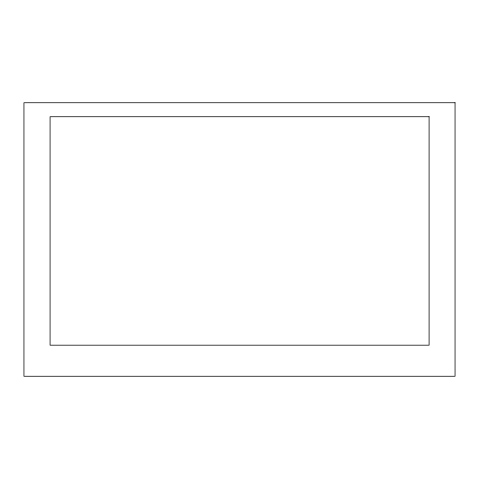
<?xml version="1.0" encoding="UTF-8"?>
<svg xmlns="http://www.w3.org/2000/svg" width="479" height="479" viewBox="0 0 479 479"><rect width="100%" height="100%" fill="white"/><g stroke="black" fill="none" stroke-linecap="round" stroke-linejoin="round"><path stroke-width="0.72" d="M455.05 102.745L23.95 102.745L23.95 376.255L455.05 376.255L455.05 102.745M429.088 116.738L50.073 116.738L50.073 345.179L429.088 345.179L429.088 116.738"/></g></svg>
